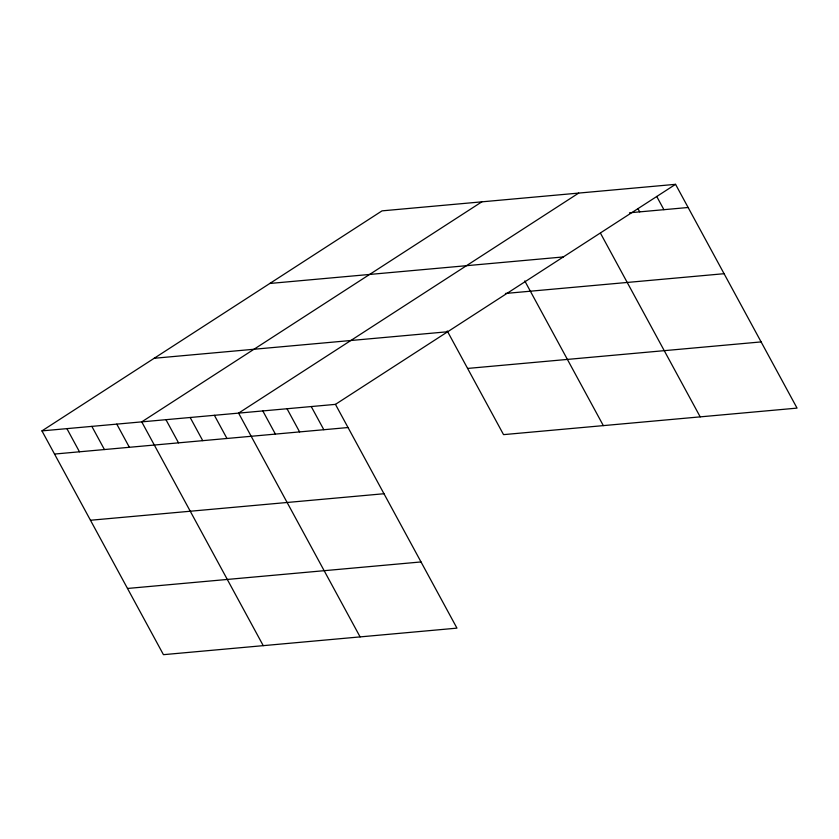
<?xml version="1.0" encoding="UTF-8"?>
<svg xmlns="http://www.w3.org/2000/svg" width="839" height="839" viewBox="0 0 839 839"><rect width="100%" height="100%" fill="white"/><g stroke="black" fill="none" stroke-linecap="round" stroke-linejoin="round"><path stroke-width="1.26" d="M41.95 430.889L335.453 404.367L456.961 628.138L163.448 654.672L41.95 430.889L382.039 210.862L675.552 184.328L797.05 408.111L503.547 434.633L447.229 330.923M481.838 201.842L141.739 421.87L263.247 645.652M578.69 193.085L238.601 413.113L360.099 636.895M335.453 404.367L675.552 184.328M629.502 212.791L688.127 207.495M269.812 283.467L563.315 256.944M505.414 293.461L724.067 273.703M154.177 358.274L447.68 331.751M467.596 368.436L761.109 341.913M54.525 454.056L348.028 427.533M90.476 520.253L383.979 493.731M127.507 588.464L421.01 561.941M656.727 196.452L663.911 209.687M637.902 208.565L639.696 211.868M600.567 233.368L700.198 416.868M524.784 280.929L603.335 425.614M311.238 406.548L323.823 429.715M287.022 408.74L299.607 431.907M262.817 410.932L275.391 434.099M214.385 415.305L226.96 438.472M190.17 417.497L202.744 440.664M165.954 419.678L178.529 442.845M116.789 424.125L129.374 447.292M91.85 426.38L104.424 449.547M66.9 428.635L79.474 451.802"/></g></svg>
